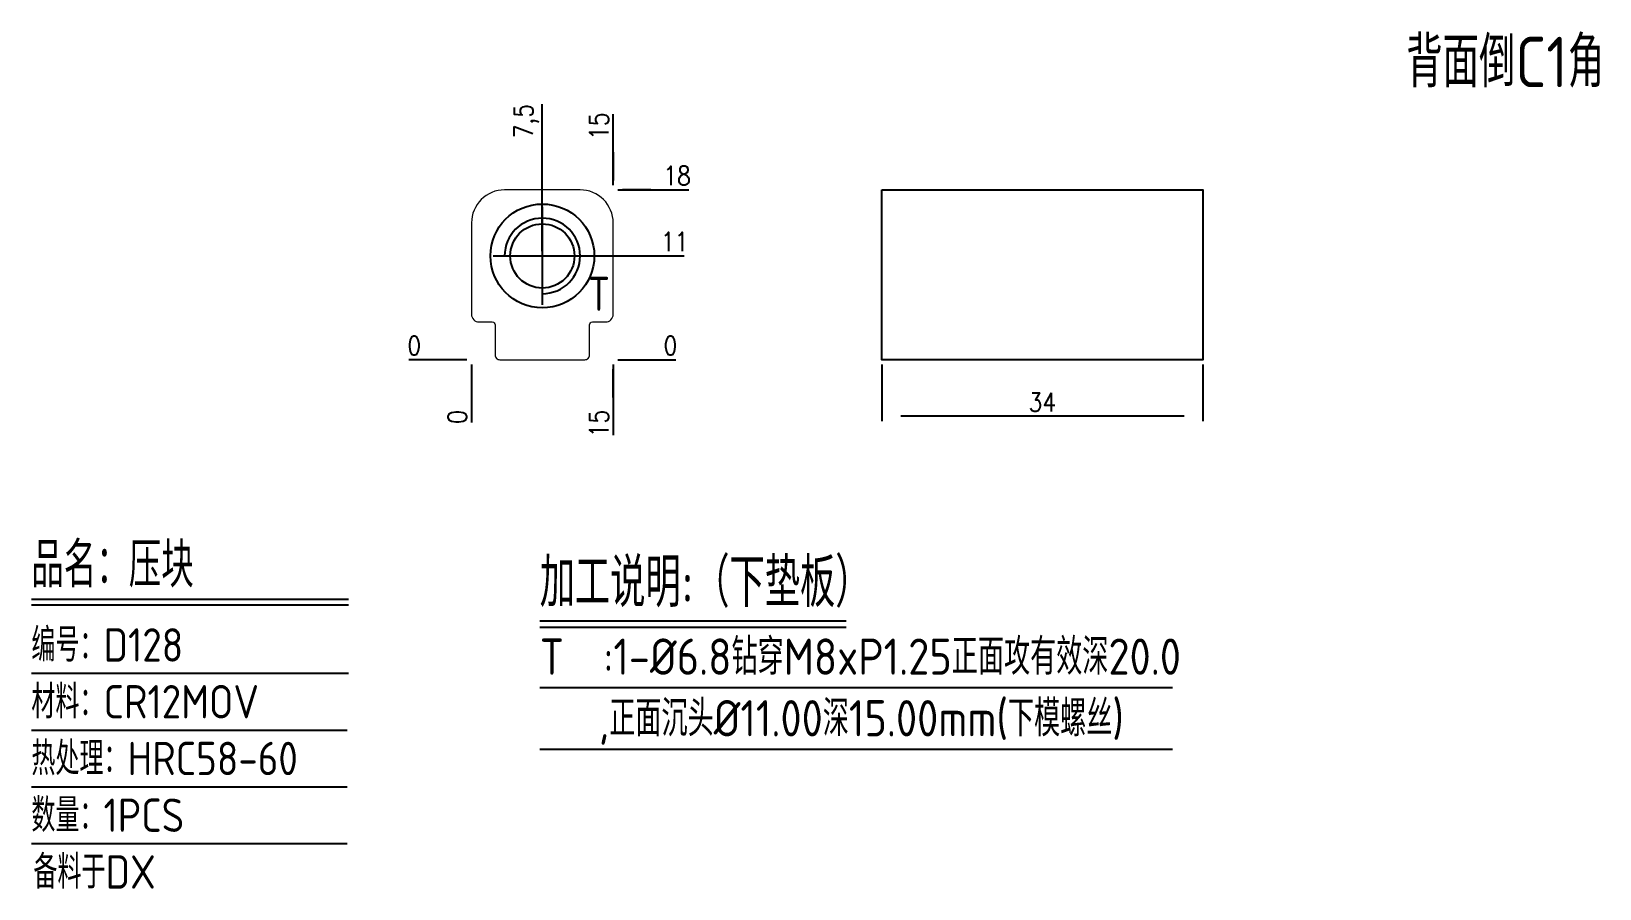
# Model space of a CAD drawing. Header units: millimetres. Extents: x 119579 to 119745, y -5239 to -5148.
import ezdxf
from ezdxf.enums import TextEntityAlignment as Align

# ---------------------------------------------------------------- set-up
doc = ezdxf.new("R2010")
doc.units = ezdxf.units.MM
doc.linetypes.add('CENTER', pattern=[0])
for name, color, linetype in [('DIE_P', 2, 'Continuous'), ('DIM', 4, 'Continuous'), ('TEXT', 4, 'Continuous')]:
    doc.layers.add(name, color=color, linetype=linetype)
doc.styles.add('gbenor', font='gbenor.shx', dxfattribs={"bigfont": 'gbcbig.shx'})
doc.styles.get("Standard").update_dxf_attribs({"font": 'txt.shx', "width": 0.85, "bigfont": 'ctxt.shx'})
doc.dimstyles.new('T-2-WX', dxfattribs={"dimtxt": 2, "dimasz": 2, "dimexe": 0.5, "dimexo": 0.5, "dimgap": 0.5, "dimtad": 1, "dimtxsty": 'Standard', "dimblk": 'OPEN30', "dimcen": 0, "dimazin": 3, "dimtfac": 1, "dimtmove": 0, "dimatfit": 3, "dimldrblk": 'OPEN30', "dimlwd": -1, "dimlwe": -1})

# ---------------------------------------------------------------- blocks, each defined once
blk = doc.blocks.new('*D7579')
at = {"layer": 'Defpoints', "color": 0}
for p in [(119669.02, -5182.87), (119703.02, -5182.87), (119669.02, -5188.87)]:
    blk.add_point(p, dxfattribs=at)
at = {"layer": 'DIM', "color": 0}
for p, q in [((119669.02, -5183.37), (119669.02, -5189.37)), ((119703.02, -5183.37), (119703.02, -5189.37)), ((119701.02, -5188.87), (119671.02, -5188.87))]:
    blk.add_line(p, q, dxfattribs=at)
at = {"layer": 'DIM', "color": 0, "insert": (119686.02, -5187.37), "char_height": 2, "attachment_point": 5}
blk.add_mtext('34', dxfattribs=at)
blk = doc.blocks.new('_Open30')
blk = doc.blocks.new('*D7580')
at = {"layer": 'Defpoints', "color": 0}
for p in [(119625.57, -5182.87), (119640.57, -5182.87), (119645.57, -5182.87)]:
    blk.add_point(p, dxfattribs=at)
at = {"layer": 'DIM', "color": 0}
blk.add_line((119641.07, -5182.87), (119647.2, -5182.87), dxfattribs=at)
at = {"layer": 'DIM', "color": 0, "insert": (119646.64, -5181.37), "char_height": 2, "attachment_point": 5}
blk.add_mtext('0', dxfattribs=at)
blk = doc.blocks.new('*D7581')
at = {"layer": 'Defpoints', "color": 0}
for p in [(119633.07, -5171.87), (119645.57, -5171.87), (119625.57, -5182.87)]:
    blk.add_point(p, dxfattribs=at)
at = {"layer": 'DIM', "color": 0}
for p, q in [((119633.57, -5171.87), (119637.57, -5171.87)), ((119637.57, -5171.87), (119641.57, -5171.87)), ((119641.57, -5171.87), (119648.1, -5171.87))]:
    blk.add_line(p, q, dxfattribs=at)
at = {"layer": 'DIM', "color": 0, "insert": (119647.08, -5170.37), "char_height": 2, "attachment_point": 5}
blk.add_mtext('11', dxfattribs=at)
blk = doc.blocks.new('*D7582')
at = {"layer": 'Defpoints', "color": 0}
for p in [(119640.57, -5164.87), (119645.57, -5164.87), (119625.57, -5182.87)]:
    blk.add_point(p, dxfattribs=at)
at = {"layer": 'DIM', "color": 0}
for p, q in [((119641.07, -5164.87), (119644.57, -5164.87)), ((119644.57, -5164.87), (119641.57, -5164.87)), ((119641.57, -5164.87), (119648.58, -5164.87))]:
    blk.add_line(p, q, dxfattribs=at)
at = {"layer": 'DIM', "color": 0, "insert": (119647.33, -5163.37), "char_height": 2, "attachment_point": 5}
blk.add_mtext('18', dxfattribs=at)
blk = doc.blocks.new('*D7583')
at = {"layer": 'Defpoints', "color": 0}
for p in [(119620.57, -5182.87), (119625.57, -5182.87), (119625.57, -5182.87)]:
    blk.add_point(p, dxfattribs=at)
at = {"layer": 'DIM', "color": 0}
blk.add_line((119625.07, -5182.87), (119618.94, -5182.87), dxfattribs=at)
at = {"layer": 'DIM', "color": 0, "insert": (119619.5, -5181.37), "char_height": 2, "attachment_point": 5}
blk.add_mtext('0', dxfattribs=at)
blk = doc.blocks.new('*D7584')
at = {"layer": 'Defpoints', "color": 0}
for p in [(119625.57, -5182.87), (119640.57, -5182.87), (119640.57, -5187.87)]:
    blk.add_point(p, dxfattribs=at)
at = {"layer": 'DIM', "color": 0}
for p, q in [((119640.57, -5183.37), (119640.57, -5186.87)), ((119640.57, -5186.87), (119640.57, -5183.87)), ((119640.57, -5183.87), (119640.57, -5190.88))]:
    blk.add_line(p, q, dxfattribs=at)
at = {"layer": 'DIM', "color": 0, "insert": (119639.07, -5189.63), "char_height": 2, "attachment_point": 5, "rotation": 90}
blk.add_mtext('15', dxfattribs=at)
blk = doc.blocks.new('*D7585')
at = {"layer": 'Defpoints', "color": 0}
for p in [(119625.57, -5182.87), (119625.57, -5182.87), (119625.57, -5187.87)]:
    blk.add_point(p, dxfattribs=at)
at = {"layer": 'DIM', "color": 0}
blk.add_line((119625.57, -5183.37), (119625.57, -5189.51), dxfattribs=at)
at = {"layer": 'DIM', "color": 0, "insert": (119624.07, -5188.94), "char_height": 2, "attachment_point": 5, "rotation": 90}
blk.add_mtext('0', dxfattribs=at)
blk = doc.blocks.new('*D7586')
at = {"layer": 'Defpoints', "color": 0}
for p in [(119640.57, -5159.87), (119640.57, -5164.87), (119625.57, -5182.87)]:
    blk.add_point(p, dxfattribs=at)
at = {"layer": 'DIM', "color": 0}
for p, q in [((119640.57, -5163.87), (119640.57, -5156.86)), ((119640.57, -5164.37), (119640.57, -5160.87)), ((119640.57, -5160.87), (119640.57, -5163.87))]:
    blk.add_line(p, q, dxfattribs=at)
at = {"layer": 'DIM', "color": 0, "insert": (119639.07, -5158.12), "char_height": 2, "attachment_point": 5, "rotation": 90}
blk.add_mtext('15', dxfattribs=at)
blk = doc.blocks.new('*D7587')
at = {"layer": 'Defpoints', "color": 0}
for p in [(119633.07, -5159.87), (119633.07, -5171.87), (119625.57, -5182.87)]:
    blk.add_point(p, dxfattribs=at)
at = {"layer": 'DIM', "color": 0}
for p, q in [((119633.07, -5163.87), (119633.07, -5155.81)), ((119633.07, -5167.87), (119633.07, -5163.87)), ((119633.07, -5171.37), (119633.07, -5167.87))]:
    blk.add_line(p, q, dxfattribs=at)
at = {"layer": 'DIM', "color": 0, "insert": (119631.38, -5157.59), "char_height": 2, "attachment_point": 5, "rotation": 90}
blk.add_mtext('7,5', dxfattribs=at)

msp = doc.modelspace()

# ---------------------------------------------------------------- linework, layer by layer
at = {"layer": 'DIE_P', "color": 4, "linetype": 'CENTER', "ltscale": 0.007}
for p, q in [((119633.071, -5177.074), (119633.071, -5166.674)), ((119627.871, -5171.874), (119638.271, -5171.874))]:
    msp.add_line(p, q, dxfattribs=at)
at = {"layer": 'DIE_P', "linetype": 'Continuous', "lineweight": 15}
msp.add_lwpolyline([(119638.371, -5178.874), (119639.771, -5178.874, 0.4142136), (119640.571, -5178.074), (119640.571, -5168.374, 0.4142136), (119637.071, -5164.874), (119629.071, -5164.874, 0.4142136), (119625.571, -5168.374), (119625.571, -5178.074, 0.4142136), (119626.371, -5178.874), (119627.771, -5178.874, -0.4142136), (119628.071, -5179.174), (119628.071, -5182.374, 0.4142136), (119628.571, -5182.874), (119637.571, -5182.874, 0.4142136), (119638.071, -5182.374), (119638.071, -5179.174, -0.4142136)], format="xyb", close=True, dxfattribs=at)
at = {"layer": 'DIE_P', "color": 2}
msp.add_lwpolyline([(119669.021, -5164.874), (119703.021, -5164.874), (119703.021, -5182.874), (119669.021, -5182.874)], close=True, dxfattribs=at)
at = {"layer": 'DIE_P'}
for radius in [5.5, 3.4]:
    msp.add_circle((119633.071, -5171.874), radius, dxfattribs=at)
msp.add_arc((119633.071, -5171.874), 4, 270, 180, dxfattribs=at)
at = {"layer": 'DIM', "color": 4, "linetype": 'Continuous', "lineweight": 25}
for p, q in [((119578.962, -5208.235), (119612.552, -5208.235)), ((119578.962, -5208.854), (119612.552, -5208.854)), ((119578.962, -5216.105), (119612.552, -5216.105)), ((119578.962, -5222.119), (119612.406, -5222.119)), ((119578.962, -5228.133), (119612.406, -5228.133)), ((119578.962, -5234.146), (119612.406, -5234.146))]:
    msp.add_line(p, q, dxfattribs=at)
at = {"layer": 'TEXT', "color": 3}
for p, q in [((119632.793, -5210.552), (119665.233, -5210.552)), ((119632.793, -5211.224), (119665.233, -5211.224)), ((119632.793, -5217.599), (119699.791, -5217.599)), ((119632.793, -5224.127), (119699.791, -5224.127))]:
    msp.add_line(p, q, dxfattribs=at)

# ---------------------------------------------------------------- texts
at = {"layer": 'DIM', "color": 3, "linetype": 'Continuous', "lineweight": 25, "style": 'gbenor'}
for s, height, p in [('品名：压块', 4.7756, (119578.962, -5206.996)), ('编号：D128', 3.5375, (119578.962, -5214.867)), ('材料：CR12MOV', 3.5375, (119578.962, -5220.881)), ('热处理：HRC58-60', 3.53747, (119578.962, -5226.895)), ('数量：1PCS', 3.5375, (119578.962, -5232.908)), ('备料于DX', 3.5375, (119579.177, -5238.922))]:
    msp.add_text(s, height=height, dxfattribs=at).set_placement(p)
at = {"layer": 'TEXT', "color": 4, "lineweight": 18, "style": 'gbenor'}
msp.add_text('背面倒C1角', height=5.348, dxfattribs=at).set_placement((119724.558, -5153.999))
at = {"layer": 'TEXT', "color": 4, "style": 'gbenor'}
msp.add_text('T', height=3.6, dxfattribs=at).set_placement((119639.047, -5175.887), align=Align.MIDDLE_CENTER)
for s, height, p in [('加工说明:（下垫板）', 5.184, (119632.793, -5209.074)), ('T  :1-%%C6.8钻穿M8xP1.25正面攻有效深20.0', 3.84, (119632.793, -5216.255)), ('   ,正面沉头%%C11.00深15.00mm(下模螺丝)', 3.84, (119632.793, -5222.783))]:
    msp.add_text(s, height=height, dxfattribs=at).set_placement(p)

# ---------------------------------------------------------------- dimensions: what is measured, and where the dimension line sits
at = {"layer": 'DIM', "color": 4}
for feature_location, offset, dtype, origin, picture, middle in [((119633.071, -5171.874), (0, 12), 1, (119625.571, -5182.874), '*D7587', (119631.381, -5157.593)), ((119640.571, -5164.874), (0, 5), 1, (119625.571, -5182.874), '*D7586', (119639.071, -5158.119)), ((119640.571, -5164.874), (5, 0), 0, (119625.571, -5182.874), '*D7582', (119647.326, -5163.374)), ((119633.071, -5171.874), (12.5, 0), 0, (119625.571, -5182.874), '*D7581', (119647.083, -5170.374)), ((119625.571424904, -5182.873516815), (-5, 0), 0, (119625.571424904, -5182.873516815), '*D7583', (119619.504758238, -5181.373516815)), ((119640.571424924, -5182.873516815), (5, 0), 0, (119625.571424904, -5182.873516815), '*D7580', (119646.638091591, -5181.373516815)), ((119625.571424904, -5182.873516815), (0, -5), 1, (119625.571424904, -5182.873516815), '*D7585', (119624.071424904, -5188.940183481)), ((119640.571, -5182.874), (0, -5), 1, (119625.571, -5182.874), '*D7584', (119639.071, -5189.628))]:
    dim = msp.add_ordinate_dim(feature_location=feature_location, offset=offset, dtype=dtype, origin=origin, dimstyle='T-2-WX', dxfattribs=at)
    dim.commit()
    dim.dimension.update_dxf_attribs({"geometry": picture, "text_midpoint": middle})
dim = msp.add_linear_dim(base=(119669.021, -5188.874), p1=(119703.021, -5182.874), p2=(119669.021, -5182.874), dimstyle='T-2-WX', dxfattribs=at)
dim.commit()
dim.dimension.update_dxf_attribs({"geometry": '*D7579', "text_midpoint": (119686.021, -5187.374)})

doc.saveas('drawing.dxf')
